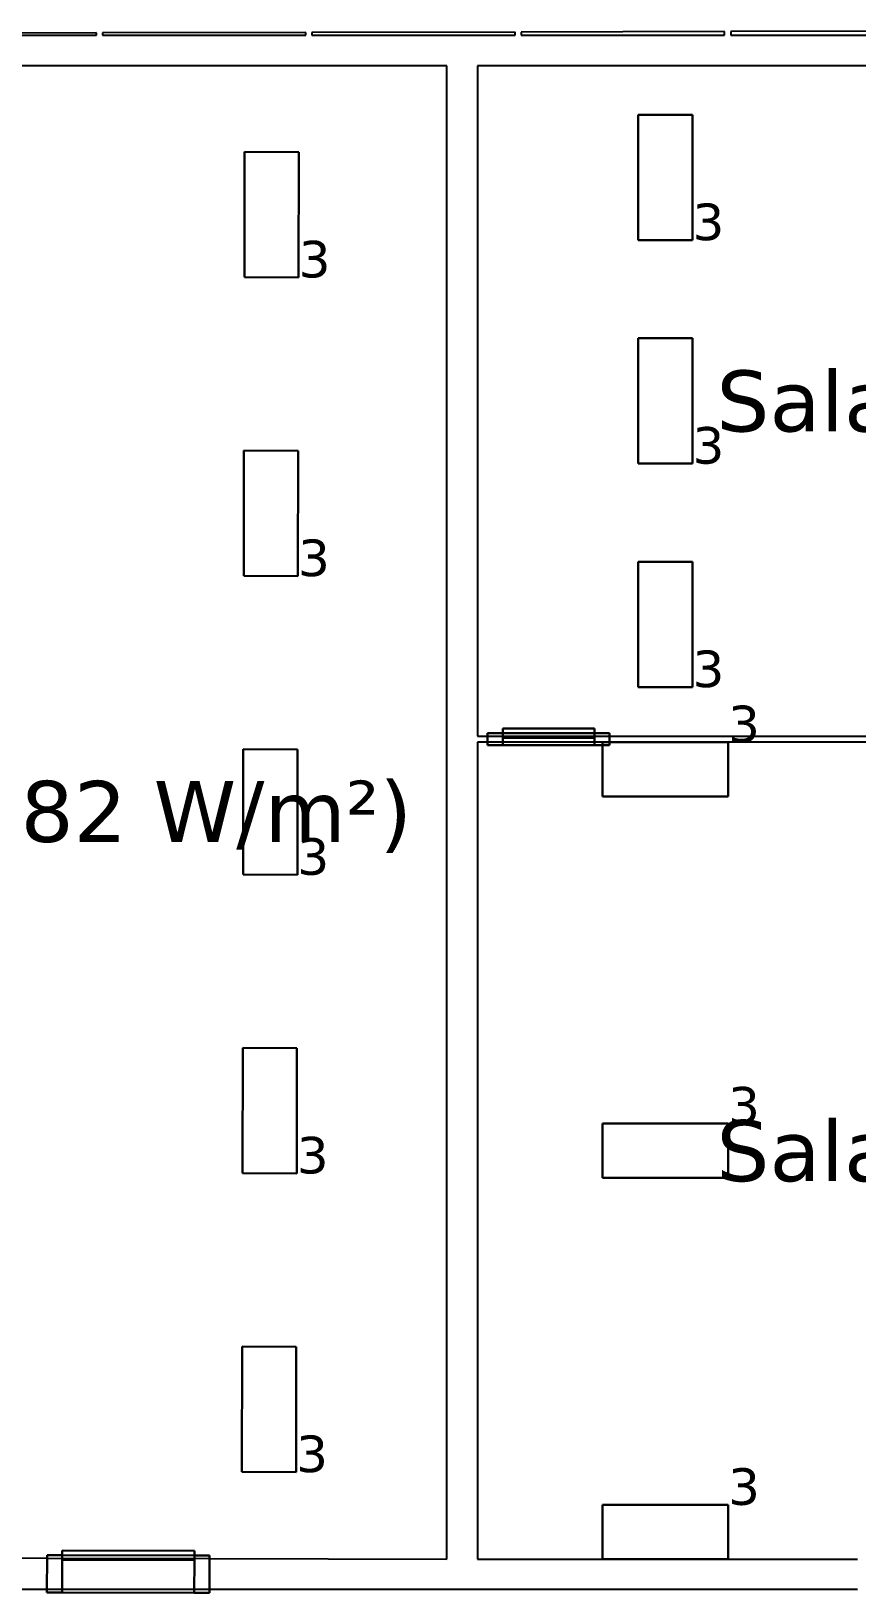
# Model space of a CAD drawing. Header units: inches. Extents: x 28 to 141, y 59 to 110.
# Drawn here: x 95.77 to 99.83, y 77.08 to 84.77 of the extents above; entities that cross this region are included whole.
import ezdxf

# ---------------------------------------------------------------- set-up
doc = ezdxf.new("R2010")
doc.units = ezdxf.units.IN
doc.header["$MEASUREMENT"] = 0
for name, color, linetype, true_color in [('DLX_BLD1_APERT', 7, 'Continuous', 0x969696), ('DLX_BLD1_CALC', 3, 'Continuous', 0x00ff00), ('DLX_BLD1_DESC', 7, 'Continuous', 0x969696), ('DLX_BLD1_LUM', 7, 'Continuous', 0xffd400), ('DLX_BLD1_LUMKEY_IDX', 7, 'Continuous', 0x969696)]:
    doc.layers.add(name, color=color, linetype=linetype, true_color=true_color)
doc.styles.add('TableTextStyle', font='')
doc.styles.get('TableTextStyle').set_extended_font_data('VERDANA.TTF')

msp = doc.modelspace()

# ---------------------------------------------------------------- linework, layer by layer
at = {"layer": 'DLX_BLD1_APERT'}
for points in [[(98.0866, 81.3364, 0), (98.5366, 81.3364, 0)], [(98.0866, 81.3139, 0), (98.0866, 81.3364, 0)], [(98.5366, 81.3364, 0), (98.0866, 81.3364, 0)], [(98.0866, 81.3364, 0), (98.0866, 81.3364, 0)], [(98.0866, 81.3364, 0), (98.5366, 81.3364, 0)], [(98.0866, 81.3139, 0), (98.0866, 81.3364, 0)], [(98.0866, 81.3364, 0), (98.0866, 81.3364, 0)], [(98.0866, 81.3364, 0), (98.0866, 81.3139, 0)], [(98.5366, 81.3364, 0), (98.0866, 81.3364, 0)], [(98.0866, 81.3364, 0), (98.0866, 81.3139, 0)], [(98.5366, 81.3364, 0), (98.5366, 81.3139, 0)], [(98.5366, 81.3364, 0), (98.5366, 81.3364, 0)], [(98.5366, 81.3139, 0), (98.5366, 81.3364, 0)], [(98.5366, 81.3364, 0), (98.5366, 81.3364, 0)], [(98.5366, 81.3364, 0), (98.5366, 81.3139, 0)], [(98.5366, 81.3139, 0), (98.5366, 81.3364, 0)], [(98.6116, 81.3139, 0), (98.0116, 81.3139, 0)], [(98.0116, 81.3139, 0), (98.0116, 81.2539, 0)], [(98.0116, 81.3139, 0), (98.0116, 81.3139, 0)], [(98.0116, 81.3139, 0), (98.0116, 81.2539, 0)], [(98.0116, 81.2539, 0), (98.0116, 81.3139, 0)], [(98.0116, 81.2539, 0), (98.0116, 81.3139, 0)], [(98.0116, 81.3139, 0), (98.0866, 81.3139, 0)], [(98.0866, 81.3139, 0), (98.0116, 81.3139, 0)], [(98.0116, 81.3139, 0), (98.0116, 81.3139, 0)], [(98.0116, 81.3139, 0), (98.6116, 81.3139, 0)], [(98.0116, 81.2539, 0), (98.6116, 81.2539, 0)], [(98.0116, 81.2539, 0), (98.0116, 81.2539, 0)], [(98.0866, 81.2539, 0), (98.0116, 81.2539, 0)], [(98.6116, 81.2539, 0), (98.0116, 81.2539, 0)], [(98.0116, 81.2539, 0), (98.0116, 81.2539, 0)], [(98.0116, 81.2539, 0), (98.0866, 81.2539, 0)], [(98.0866, 81.3139, 0), (98.0866, 81.2914, 0)], [(98.5366, 81.3139, 0), (98.0866, 81.3139, 0)], [(98.0866, 81.3139, 0), (98.0866, 81.3139, 0)], [(98.0866, 81.2914, 0), (98.0866, 81.3139, 0)], [(98.0866, 81.3139, 0), (98.5366, 81.3139, 0)], [(98.0866, 81.2914, 0), (98.0866, 81.3139, 0)], [(98.0866, 81.3139, 0), (98.0866, 81.3139, 0)], [(98.0866, 81.3139, 0), (98.0866, 81.2914, 0)], [(98.0866, 81.2914, 0), (98.0866, 81.3139, 0)], [(98.0866, 81.3139, 0), (98.0866, 81.3139, 0)], [(98.0866, 81.3139, 0), (98.5366, 81.3139, 0)], [(98.5366, 81.3139, 0), (98.0866, 81.3139, 0)], [(98.0866, 81.3139, 0), (98.0866, 81.2914, 0)], [(98.0866, 81.3139, 0), (98.0866, 81.3139, 0)], [(98.0866, 81.3139, 0), (98.0866, 81.2914, 0)], [(98.0866, 81.2914, 0), (98.0866, 81.3139, 0)], [(98.0866, 81.2914, 0), (98.0866, 81.2539, 0)], [(98.0866, 81.2914, 0), (98.5366, 81.2914, 0)], [(98.0866, 81.2539, 0), (98.0866, 81.2914, 0)], [(98.0866, 81.2914, 0), (98.0866, 81.2914, 0)], [(98.0866, 81.2914, 0), (98.0866, 81.2539, 0)], [(98.0866, 81.2539, 0), (98.0866, 81.2914, 0)], [(98.5366, 81.2914, 0), (98.0866, 81.2914, 0)], [(98.0866, 81.2914, 0), (98.0866, 81.2914, 0)], [(98.5366, 81.2914, 0), (98.0866, 81.2914, 0)], [(98.0866, 81.2914, 0), (98.0866, 81.2914, 0)], [(98.0866, 81.2914, 0), (98.5366, 81.2914, 0)], [(98.5366, 81.2914, 0), (98.0866, 81.2914, 0)], [(98.0866, 81.2914, 0), (98.5366, 81.2914, 0)], [(98.0866, 81.2914, 0), (98.0866, 81.2914, 0)], [(98.0866, 81.2539, 0), (98.0866, 81.2539, 0)], [(98.0866, 81.2539, 0), (98.5366, 81.2539, 0)], [(98.5366, 81.2539, 0), (98.0866, 81.2539, 0)], [(98.0866, 81.2539, 0), (98.0866, 81.2539, 0)], [(98.5366, 81.2914, 0), (98.5366, 81.3139, 0)], [(98.5366, 81.3139, 0), (98.6116, 81.3139, 0)], [(98.5366, 81.3139, 0), (98.5366, 81.3139, 0)], [(98.6116, 81.3139, 0), (98.5366, 81.3139, 0)], [(98.5366, 81.3139, 0), (98.5366, 81.2914, 0)], [(98.5366, 81.2914, 0), (98.5366, 81.3139, 0)], [(98.5366, 81.3139, 0), (98.5366, 81.3139, 0)], [(98.5366, 81.3139, 0), (98.5366, 81.2914, 0)], [(98.5366, 81.3139, 0), (98.5366, 81.2914, 0)], [(98.5366, 81.3139, 0), (98.5366, 81.3139, 0)], [(98.5366, 81.3139, 0), (98.5366, 81.3139, 0)], [(98.5366, 81.3139, 0), (98.5366, 81.2914, 0)], [(98.5366, 81.2914, 0), (98.5366, 81.3139, 0)], [(98.5366, 81.2914, 0), (98.5366, 81.3139, 0)], [(98.5366, 81.2539, 0), (98.5366, 81.2914, 0)], [(98.5366, 81.2914, 0), (98.5366, 81.2539, 0)], [(98.5366, 81.2914, 0), (98.5366, 81.2914, 0)], [(98.5366, 81.2914, 0), (98.5366, 81.2539, 0)], [(98.5366, 81.2539, 0), (98.5366, 81.2914, 0)], [(98.5366, 81.2914, 0), (98.5366, 81.2914, 0)], [(98.5366, 81.2914, 0), (98.5366, 81.2914, 0)], [(98.5366, 81.2914, 0), (98.5366, 81.2914, 0)], [(98.6116, 81.2539, 0), (98.5366, 81.2539, 0)], [(98.5366, 81.2539, 0), (98.5366, 81.2539, 0)], [(98.5366, 81.2539, 0), (98.6116, 81.2539, 0)], [(98.5366, 81.2539, 0), (98.5366, 81.2539, 0)], [(98.6116, 81.2539, 0), (98.6116, 81.3139, 0)], [(98.6116, 81.3139, 0), (98.6116, 81.3139, 0)], [(98.6116, 81.3139, 0), (98.6116, 81.2539, 0)], [(98.6116, 81.2539, 0), (98.6116, 81.3139, 0)], [(98.6116, 81.3139, 0), (98.6116, 81.2539, 0)], [(98.6116, 81.3139, 0), (98.6116, 81.3139, 0)], [(98.6116, 81.2539, 0), (98.6116, 81.2539, 0)], [(98.6116, 81.2539, 0), (98.6116, 81.2539, 0)], [(95.8441, 77.2675, 0), (95.8437, 77.0841, 0)], [(95.8441, 77.2675, 0), (95.8437, 77.0841, 0)], [(95.8437, 77.0841, 0), (95.8441, 77.2675, 0)], [(95.8437, 77.0841, 0), (95.8441, 77.2675, 0)], [(96.644, 77.2658, 0), (95.8441, 77.2675, 0)], [(95.8441, 77.2675, 0), (95.8441, 77.2675, 0)], [(95.8441, 77.2675, 0), (95.9191, 77.2673, 0)], [(95.9191, 77.2673, 0), (95.8441, 77.2675, 0)], [(95.8441, 77.2675, 0), (95.8441, 77.2675, 0)], [(95.8441, 77.2675, 0), (96.644, 77.2658, 0)], [(95.9191, 77.2673, 0), (95.919, 77.2448, 0)], [(95.919, 77.2448, 0), (95.9191, 77.2673, 0)], [(95.919, 77.2448, 0), (95.9191, 77.2673, 0)], [(95.9191, 77.2673, 0), (95.919, 77.2448, 0)], [(95.919, 77.2448, 0), (95.9191, 77.2673, 0)], [(95.9191, 77.2673, 0), (95.919, 77.2448, 0)], [(95.9191, 77.2673, 0), (95.919, 77.2448, 0)], [(95.919, 77.2448, 0), (95.9191, 77.2673, 0)], [(95.9191, 77.2898, 0), (96.5691, 77.2884, 0)], [(95.9191, 77.2673, 0), (95.9191, 77.2898, 0)], [(96.5691, 77.2884, 0), (95.9191, 77.2898, 0)], [(95.9191, 77.2898, 0), (95.9191, 77.2898, 0)], [(95.9191, 77.2898, 0), (96.5691, 77.2884, 0)], [(95.9191, 77.2673, 0), (95.9191, 77.2898, 0)], [(95.9191, 77.2898, 0), (95.9191, 77.2898, 0)], [(95.9191, 77.2898, 0), (95.9191, 77.2673, 0)], [(96.5691, 77.2884, 0), (95.9191, 77.2898, 0)], [(95.9191, 77.2898, 0), (95.9191, 77.2673, 0)], [(96.569, 77.2659, 0), (95.9191, 77.2673, 0)], [(95.9191, 77.2673, 0), (95.9191, 77.2673, 0)], [(95.9191, 77.2673, 0), (96.569, 77.2659, 0)], [(95.9191, 77.2673, 0), (95.9191, 77.2673, 0)], [(95.9191, 77.2673, 0), (95.9191, 77.2673, 0)], [(95.9191, 77.2673, 0), (96.569, 77.2659, 0)], [(96.569, 77.2659, 0), (95.9191, 77.2673, 0)], [(95.9191, 77.2673, 0), (95.9191, 77.2673, 0)], [(96.5691, 77.2884, 0), (96.569, 77.2659, 0)], [(96.569, 77.2659, 0), (96.5691, 77.2884, 0)], [(96.5691, 77.2884, 0), (96.569, 77.2659, 0)], [(96.569, 77.2659, 0), (96.5691, 77.2884, 0)], [(96.569, 77.2434, 0), (96.569, 77.2659, 0)], [(96.569, 77.2659, 0), (96.644, 77.2658, 0)], [(96.569, 77.2659, 0), (96.569, 77.2659, 0)], [(96.644, 77.2658, 0), (96.569, 77.2659, 0)], [(96.569, 77.2659, 0), (96.569, 77.2434, 0)], [(96.569, 77.2434, 0), (96.569, 77.2659, 0)], [(96.569, 77.2659, 0), (96.569, 77.2659, 0)], [(96.569, 77.2659, 0), (96.569, 77.2434, 0)], [(96.569, 77.2659, 0), (96.569, 77.2434, 0)], [(96.569, 77.2659, 0), (96.569, 77.2659, 0)], [(96.569, 77.2659, 0), (96.569, 77.2659, 0)], [(96.569, 77.2659, 0), (96.569, 77.2434, 0)], [(96.569, 77.2434, 0), (96.569, 77.2659, 0)], [(96.569, 77.2434, 0), (96.569, 77.2659, 0)], [(96.5691, 77.2884, 0), (96.5691, 77.2884, 0)], [(96.5691, 77.2884, 0), (96.5691, 77.2884, 0)], [(96.6436, 77.0824, 0), (96.644, 77.2658, 0)], [(96.644, 77.2658, 0), (96.6436, 77.0824, 0)], [(96.6436, 77.0824, 0), (96.644, 77.2658, 0)], [(96.644, 77.2658, 0), (96.6436, 77.0824, 0)], [(96.644, 77.2658, 0), (96.644, 77.2658, 0)], [(96.644, 77.2658, 0), (96.644, 77.2658, 0)], [(95.919, 77.2448, 0), (95.9187, 77.084, 0)], [(95.9187, 77.084, 0), (95.919, 77.2448, 0)], [(95.919, 77.2448, 0), (95.9187, 77.084, 0)], [(95.9187, 77.084, 0), (95.919, 77.2448, 0)], [(95.919, 77.2448, 0), (96.569, 77.2434, 0)], [(95.919, 77.2448, 0), (95.919, 77.2448, 0)], [(96.569, 77.2434, 0), (95.919, 77.2448, 0)], [(95.919, 77.2448, 0), (95.919, 77.2448, 0)], [(96.569, 77.2434, 0), (95.919, 77.2448, 0)], [(95.919, 77.2448, 0), (95.919, 77.2448, 0)], [(95.919, 77.2448, 0), (96.569, 77.2434, 0)], [(96.569, 77.2434, 0), (95.919, 77.2448, 0)], [(95.919, 77.2448, 0), (96.569, 77.2434, 0)], [(95.919, 77.2448, 0), (95.919, 77.2448, 0)], [(96.5686, 77.0826, 0), (96.569, 77.2434, 0)], [(96.569, 77.2434, 0), (96.5686, 77.0826, 0)], [(96.569, 77.2434, 0), (96.5686, 77.0826, 0)], [(96.5686, 77.0826, 0), (96.569, 77.2434, 0)], [(96.569, 77.2434, 0), (96.569, 77.2434, 0)], [(96.569, 77.2434, 0), (96.569, 77.2434, 0)], [(96.569, 77.2434, 0), (96.569, 77.2434, 0)], [(96.569, 77.2434, 0), (96.569, 77.2434, 0)], [(95.8437, 77.0841, 0), (96.6436, 77.0824, 0)], [(95.8437, 77.0841, 0), (95.8437, 77.0841, 0)], [(95.9187, 77.084, 0), (95.8437, 77.0841, 0)], [(96.6436, 77.0824, 0), (95.8437, 77.0841, 0)], [(95.8437, 77.0841, 0), (95.8437, 77.0841, 0)], [(95.8437, 77.0841, 0), (95.9187, 77.084, 0)], [(95.9187, 77.084, 0), (95.9187, 77.084, 0)], [(95.9187, 77.084, 0), (96.5686, 77.0826, 0)], [(96.5686, 77.0826, 0), (95.9187, 77.084, 0)], [(95.9187, 77.084, 0), (95.9187, 77.084, 0)], [(96.6436, 77.0824, 0), (96.5686, 77.0826, 0)], [(96.5686, 77.0826, 0), (96.5686, 77.0826, 0)], [(96.5686, 77.0826, 0), (96.6436, 77.0824, 0)], [(96.5686, 77.0826, 0), (96.5686, 77.0826, 0)], [(96.6436, 77.0824, 0), (96.6436, 77.0824, 0)], [(96.6436, 77.0824, 0), (96.6436, 77.0824, 0)]]:
    msp.add_polyline3d(points, dxfattribs=at)
at = {"layer": 'DLX_BLD1_CALC'}
for points in [[(96.0868, 84.7608, 0), (95.0867, 84.7589, 0)], [(95.0867, 84.7489, 0), (96.0868, 84.7489, 0)], [(96.0868, 84.7489, 0), (96.0868, 84.7608, 0)], [(97.117, 84.7628, 0), (96.1168, 84.7608, 0)], [(96.1168, 84.7608, 0), (96.1168, 84.7489, 0)], [(96.1168, 84.7489, 0), (97.117, 84.7489, 0)], [(97.117, 84.7489, 0), (97.117, 84.7628, 0)], [(98.1471, 84.7647, 0), (97.147, 84.7628, 0)], [(97.147, 84.7628, 0), (97.147, 84.7489, 0)], [(97.147, 84.7489, 0), (98.1471, 84.7489, 0)], [(98.1471, 84.7489, 0), (98.1471, 84.7647, 0)], [(99.1773, 84.7667, 0), (98.1771, 84.7648, 0)], [(98.1771, 84.7648, 0), (98.1771, 84.7489, 0)], [(98.1771, 84.7489, 0), (99.1773, 84.7489, 0)], [(99.1773, 84.7489, 0), (99.1773, 84.7667, 0)], [(100.1848, 84.7687, 0), (99.2073, 84.7668, 0)], [(99.2073, 84.7668, 0), (99.2073, 84.7489, 0)], [(99.2073, 84.7489, 0), (100.1848, 84.7489, 0)], [(97.8116, 84.5989, 0), (95.477, 84.5989, 0)], [(97.8116, 77.2483, 0), (97.8116, 84.5989, 0)], [(101.6576, 84.5989, 0), (97.9616, 84.5989, 0)], [(97.9616, 84.5989, 0), (97.9616, 81.2989, 0)], [(98.0866, 81.3364, 0), (98.0866, 81.3139, 0)], [(98.5366, 81.3364, 0), (98.0866, 81.3364, 0)], [(98.0866, 81.3139, 0), (98.0866, 81.3364, 0)], [(98.0866, 81.3364, 0), (98.5366, 81.3364, 0)], [(98.5366, 81.3139, 0), (98.5366, 81.3364, 0)], [(98.5366, 81.3364, 0), (98.5366, 81.3139, 0)], [(97.9616, 81.2989, 0), (98.0116, 81.2989, 0)], [(98.0116, 81.2689, 0), (97.9616, 81.2689, 0)], [(97.9616, 81.2689, 0), (97.9616, 77.2483, 0)], [(98.0866, 81.3139, 0), (98.0116, 81.3139, 0)], [(98.0116, 81.3139, 0), (98.0116, 81.2989, 0)], [(98.0116, 81.2989, 0), (98.0116, 81.3139, 0)], [(98.0116, 81.3139, 0), (98.0866, 81.3139, 0)], [(98.0116, 81.2989, 0), (98.6116, 81.2989, 0)], [(98.0866, 81.2689, 0), (98.0116, 81.2689, 0)], [(98.0116, 81.2689, 0), (98.0116, 81.2539, 0)], [(98.0116, 81.2539, 0), (98.0116, 81.2689, 0)], [(98.0116, 81.2539, 0), (98.0866, 81.2539, 0)], [(98.0866, 81.2539, 0), (98.0116, 81.2539, 0)], [(98.0866, 81.2539, 0), (98.0866, 81.2689, 0)], [(98.5366, 81.2689, 0), (98.0866, 81.2689, 0)], [(98.0866, 81.2689, 0), (98.0866, 81.2539, 0)], [(98.6116, 81.3139, 0), (98.5366, 81.3139, 0)], [(98.5366, 81.3139, 0), (98.6116, 81.3139, 0)], [(98.5366, 81.2689, 0), (98.5366, 81.2539, 0)], [(98.6116, 81.2689, 0), (98.5366, 81.2689, 0)], [(98.5366, 81.2539, 0), (98.5366, 81.2689, 0)], [(98.5366, 81.2539, 0), (98.6116, 81.2539, 0)], [(98.6116, 81.2539, 0), (98.5366, 81.2539, 0)], [(98.6116, 81.2989, 0), (98.6116, 81.3139, 0)], [(98.6116, 81.3139, 0), (98.6116, 81.2989, 0)], [(98.6116, 81.2989, 0), (101.6576, 81.2989, 0)], [(98.6116, 81.2539, 0), (98.6116, 81.2689, 0)], [(101.6576, 81.2689, 0), (98.6116, 81.2689, 0)], [(98.6116, 81.2689, 0), (98.6116, 81.2539, 0)], [(90.8266, 77.2633, 0), (95.844, 77.2525, 0)], [(95.8441, 77.2675, 0), (95.844, 77.2525, 0)], [(95.844, 77.2525, 0), (95.8441, 77.2675, 0)], [(95.844, 77.2525, 0), (96.644, 77.2508, 0)], [(95.9191, 77.2673, 0), (95.8441, 77.2675, 0)], [(95.8441, 77.2675, 0), (95.9191, 77.2673, 0)], [(95.9191, 77.2898, 0), (95.9191, 77.2673, 0)], [(96.5691, 77.2884, 0), (95.9191, 77.2898, 0)], [(95.9191, 77.2673, 0), (95.9191, 77.2898, 0)], [(95.9191, 77.2898, 0), (96.5691, 77.2884, 0)], [(96.569, 77.2659, 0), (96.5691, 77.2884, 0)], [(96.5691, 77.2884, 0), (96.569, 77.2659, 0)], [(96.644, 77.2658, 0), (96.569, 77.2659, 0)], [(96.569, 77.2659, 0), (96.644, 77.2658, 0)], [(96.644, 77.2508, 0), (96.644, 77.2658, 0)], [(96.644, 77.2658, 0), (96.644, 77.2508, 0)], [(96.644, 77.2508, 0), (97.8116, 77.2483, 0)], [(97.9616, 77.2483, 0), (99.8304, 77.2483, 0)], [(95.8437, 77.0983, 0), (89.6344, 77.0983, 0)], [(95.9187, 77.0983, 0), (95.8437, 77.0983, 0)], [(95.8437, 77.0983, 0), (95.8437, 77.0841, 0)], [(95.8437, 77.0841, 0), (95.8437, 77.0983, 0)], [(95.9187, 77.084, 0), (95.9187, 77.0983, 0)], [(96.5686, 77.0983, 0), (95.9187, 77.0983, 0)], [(95.9187, 77.0983, 0), (95.9187, 77.084, 0)], [(96.5686, 77.0983, 0), (96.5686, 77.0826, 0)], [(96.6437, 77.0983, 0), (96.5686, 77.0983, 0)], [(96.5686, 77.0826, 0), (96.5686, 77.0983, 0)], [(96.6436, 77.0824, 0), (96.6437, 77.0983, 0)], [(96.6437, 77.0983, 0), (96.6436, 77.0824, 0)], [(99.8304, 77.0983, 0), (96.6437, 77.0983, 0)], [(95.8437, 77.0841, 0), (95.9187, 77.084, 0)], [(95.9187, 77.084, 0), (95.8437, 77.0841, 0)], [(96.5686, 77.0826, 0), (96.6436, 77.0824, 0)], [(96.6436, 77.0824, 0), (96.5686, 77.0826, 0)]]:
    msp.add_polyline3d(points, dxfattribs=at)
at = {"layer": 'DLX_BLD1_LUM'}
for points in [[(98.7521, 84.3574, 0), (99.0191, 84.3574, 0)], [(99.0191, 84.3574, 0), (98.7521, 84.3574, 0)], [(98.7521, 84.3574, 0), (98.7521, 84.3574, 0)], [(98.7521, 83.7404, 0), (98.7521, 84.3574, 0)], [(98.7521, 84.3574, 0), (98.7521, 84.3574, 0)], [(98.7521, 84.3574, 0), (98.7521, 83.7404, 0)], [(99.0191, 84.3574, 0), (98.7521, 84.3574, 0)], [(98.7521, 84.3574, 0), (98.7521, 83.7404, 0)], [(98.7521, 84.3574, 0), (99.0191, 84.3574, 0)], [(98.7521, 83.7404, 0), (98.7521, 84.3574, 0)], [(99.0191, 84.3574, 0), (99.0191, 84.3574, 0)], [(99.0191, 84.3574, 0), (99.0191, 83.7404, 0)], [(99.0191, 83.7404, 0), (99.0191, 84.3574, 0)], [(99.0191, 84.3574, 0), (99.0191, 84.3574, 0)], [(99.0191, 83.7404, 0), (99.0191, 84.3574, 0)], [(99.0191, 84.3574, 0), (99.0191, 83.7404, 0)], [(96.8147, 83.5574, 0), (96.816, 84.1744, 0)], [(96.816, 84.1744, 0), (96.8147, 83.5574, 0)], [(96.816, 84.1744, 0), (96.8147, 83.5574, 0)], [(96.8147, 83.5574, 0), (96.816, 84.1744, 0)], [(96.816, 84.1744, 0), (97.083, 84.1739, 0)], [(97.083, 84.1739, 0), (96.816, 84.1744, 0)], [(96.816, 84.1744, 0), (96.816, 84.1744, 0)], [(96.816, 84.1744, 0), (96.816, 84.1744, 0)], [(97.083, 84.1739, 0), (96.816, 84.1744, 0)], [(96.816, 84.1744, 0), (97.083, 84.1739, 0)], [(97.083, 84.1739, 0), (97.0817, 83.5569, 0)], [(97.0817, 83.5569, 0), (97.083, 84.1739, 0)], [(97.0817, 83.5569, 0), (97.083, 84.1739, 0)], [(97.083, 84.1739, 0), (97.0817, 83.5569, 0)], [(97.083, 84.1739, 0), (97.083, 84.1739, 0)], [(97.083, 84.1739, 0), (97.083, 84.1739, 0)], [(99.0191, 83.7404, 0), (98.7521, 83.7404, 0)], [(98.7521, 83.7404, 0), (98.7521, 83.7404, 0)], [(98.7521, 83.7404, 0), (99.0191, 83.7404, 0)], [(98.7521, 83.7404, 0), (98.7521, 83.7404, 0)], [(98.7521, 83.7404, 0), (99.0191, 83.7404, 0)], [(99.0191, 83.7404, 0), (98.7521, 83.7404, 0)], [(99.0191, 83.7404, 0), (99.0191, 83.7404, 0)], [(99.0191, 83.7404, 0), (99.0191, 83.7404, 0)], [(97.0817, 83.5569, 0), (96.8147, 83.5574, 0)], [(96.8147, 83.5574, 0), (96.8147, 83.5574, 0)], [(96.8147, 83.5574, 0), (97.0817, 83.5569, 0)], [(96.8147, 83.5574, 0), (96.8147, 83.5574, 0)], [(96.8147, 83.5574, 0), (97.0817, 83.5569, 0)], [(97.0817, 83.5569, 0), (96.8147, 83.5574, 0)], [(97.0817, 83.5569, 0), (97.0817, 83.5569, 0)], [(97.0817, 83.5569, 0), (97.0817, 83.5569, 0)], [(98.7521, 83.2574, 0), (99.0191, 83.2574, 0)], [(99.0191, 83.2574, 0), (98.7521, 83.2574, 0)], [(98.7521, 83.2574, 0), (98.7521, 83.2574, 0)], [(98.7521, 82.6404, 0), (98.7521, 83.2574, 0)], [(98.7521, 83.2574, 0), (98.7521, 83.2574, 0)], [(98.7521, 83.2574, 0), (98.7521, 82.6404, 0)], [(99.0191, 83.2574, 0), (98.7521, 83.2574, 0)], [(98.7521, 83.2574, 0), (98.7521, 82.6404, 0)], [(98.7521, 83.2574, 0), (99.0191, 83.2574, 0)], [(98.7521, 82.6404, 0), (98.7521, 83.2574, 0)], [(99.0191, 83.2574, 0), (99.0191, 83.2574, 0)], [(99.0191, 83.2574, 0), (99.0191, 82.6404, 0)], [(99.0191, 82.6404, 0), (99.0191, 83.2574, 0)], [(99.0191, 83.2574, 0), (99.0191, 83.2574, 0)], [(99.0191, 82.6404, 0), (99.0191, 83.2574, 0)], [(99.0191, 83.2574, 0), (99.0191, 82.6404, 0)], [(96.8115, 82.0873, 0), (96.8129, 82.7043, 0)], [(96.8129, 82.7043, 0), (96.8115, 82.0873, 0)], [(96.8129, 82.7043, 0), (96.8115, 82.0873, 0)], [(96.8115, 82.0873, 0), (96.8129, 82.7043, 0)], [(96.8129, 82.7043, 0), (97.0799, 82.7038, 0)], [(97.0799, 82.7038, 0), (96.8129, 82.7043, 0)], [(96.8129, 82.7043, 0), (96.8129, 82.7043, 0)], [(96.8129, 82.7043, 0), (96.8129, 82.7043, 0)], [(97.0799, 82.7038, 0), (96.8129, 82.7043, 0)], [(96.8129, 82.7043, 0), (97.0799, 82.7038, 0)], [(97.0799, 82.7038, 0), (97.0785, 82.0868, 0)], [(97.0785, 82.0868, 0), (97.0799, 82.7038, 0)], [(97.0785, 82.0868, 0), (97.0799, 82.7038, 0)], [(97.0799, 82.7038, 0), (97.0785, 82.0868, 0)], [(97.0799, 82.7038, 0), (97.0799, 82.7038, 0)], [(97.0799, 82.7038, 0), (97.0799, 82.7038, 0)], [(99.0191, 82.6404, 0), (98.7521, 82.6404, 0)], [(98.7521, 82.6404, 0), (98.7521, 82.6404, 0)], [(98.7521, 82.6404, 0), (99.0191, 82.6404, 0)], [(98.7521, 82.6404, 0), (98.7521, 82.6404, 0)], [(98.7521, 82.6404, 0), (99.0191, 82.6404, 0)], [(99.0191, 82.6404, 0), (98.7521, 82.6404, 0)], [(99.0191, 82.6404, 0), (99.0191, 82.6404, 0)], [(99.0191, 82.6404, 0), (99.0191, 82.6404, 0)], [(98.7521, 82.1574, 0), (99.0191, 82.1574, 0)], [(99.0191, 82.1574, 0), (98.7521, 82.1574, 0)], [(98.7521, 82.1574, 0), (98.7521, 82.1574, 0)], [(98.7521, 81.5404, 0), (98.7521, 82.1574, 0)], [(98.7521, 82.1574, 0), (98.7521, 82.1574, 0)], [(98.7521, 82.1574, 0), (98.7521, 81.5404, 0)], [(99.0191, 82.1574, 0), (98.7521, 82.1574, 0)], [(98.7521, 82.1574, 0), (98.7521, 81.5404, 0)], [(98.7521, 82.1574, 0), (99.0191, 82.1574, 0)], [(98.7521, 81.5404, 0), (98.7521, 82.1574, 0)], [(99.0191, 82.1574, 0), (99.0191, 82.1574, 0)], [(99.0191, 82.1574, 0), (99.0191, 81.5404, 0)], [(99.0191, 81.5404, 0), (99.0191, 82.1574, 0)], [(99.0191, 82.1574, 0), (99.0191, 82.1574, 0)], [(99.0191, 81.5404, 0), (99.0191, 82.1574, 0)], [(99.0191, 82.1574, 0), (99.0191, 81.5404, 0)], [(97.0785, 82.0868, 0), (96.8115, 82.0873, 0)], [(96.8115, 82.0873, 0), (96.8115, 82.0873, 0)], [(96.8115, 82.0873, 0), (97.0785, 82.0868, 0)], [(96.8115, 82.0873, 0), (96.8115, 82.0873, 0)], [(96.8115, 82.0873, 0), (97.0785, 82.0868, 0)], [(97.0785, 82.0868, 0), (96.8115, 82.0873, 0)], [(97.0785, 82.0868, 0), (97.0785, 82.0868, 0)], [(97.0785, 82.0868, 0), (97.0785, 82.0868, 0)], [(99.0191, 81.5404, 0), (98.7521, 81.5404, 0)], [(98.7521, 81.5404, 0), (98.7521, 81.5404, 0)], [(98.7521, 81.5404, 0), (99.0191, 81.5404, 0)], [(98.7521, 81.5404, 0), (98.7521, 81.5404, 0)], [(98.7521, 81.5404, 0), (99.0191, 81.5404, 0)], [(99.0191, 81.5404, 0), (98.7521, 81.5404, 0)], [(99.0191, 81.5404, 0), (99.0191, 81.5404, 0)], [(99.0191, 81.5404, 0), (99.0191, 81.5404, 0)], [(98.5771, 81.0019, 0), (98.5771, 81.2689, 0)], [(98.5771, 81.2689, 0), (98.5771, 81.2689, 0)], [(98.5771, 81.2689, 0), (98.5771, 81.0019, 0)], [(98.5771, 81.2689, 0), (99.1941, 81.2689, 0)], [(99.1941, 81.2689, 0), (98.5771, 81.2689, 0)], [(98.5771, 81.2689, 0), (98.5771, 81.2689, 0)], [(98.5771, 81.2689, 0), (98.5771, 81.0019, 0)], [(99.1941, 81.2689, 0), (98.5771, 81.2689, 0)], [(98.5771, 81.0019, 0), (98.5771, 81.2689, 0)], [(98.5771, 81.2689, 0), (99.1941, 81.2689, 0)], [(99.1941, 81.2689, 0), (99.1941, 81.0019, 0)], [(99.1941, 81.0019, 0), (99.1941, 81.2689, 0)], [(99.1941, 81.2689, 0), (99.1941, 81.2689, 0)], [(99.1941, 81.2689, 0), (99.1941, 81.2689, 0)], [(99.1941, 81.0019, 0), (99.1941, 81.2689, 0)], [(99.1941, 81.2689, 0), (99.1941, 81.0019, 0)], [(96.8084, 80.6172, 0), (96.8097, 81.2342, 0)], [(96.8097, 81.2342, 0), (96.8084, 80.6172, 0)], [(96.8097, 81.2342, 0), (96.8084, 80.6172, 0)], [(96.8084, 80.6172, 0), (96.8097, 81.2342, 0)], [(96.8097, 81.2342, 0), (97.0767, 81.2336, 0)], [(97.0767, 81.2336, 0), (96.8097, 81.2342, 0)], [(96.8097, 81.2342, 0), (96.8097, 81.2342, 0)], [(96.8097, 81.2342, 0), (96.8097, 81.2342, 0)], [(97.0767, 81.2336, 0), (96.8097, 81.2342, 0)], [(96.8097, 81.2342, 0), (97.0767, 81.2336, 0)], [(97.0767, 81.2336, 0), (97.0754, 80.6166, 0)], [(97.0754, 80.6166, 0), (97.0767, 81.2336, 0)], [(97.0754, 80.6166, 0), (97.0767, 81.2336, 0)], [(97.0767, 81.2336, 0), (97.0754, 80.6166, 0)], [(97.0767, 81.2336, 0), (97.0767, 81.2336, 0)], [(97.0767, 81.2336, 0), (97.0767, 81.2336, 0)], [(99.1941, 81.0019, 0), (98.5771, 81.0019, 0)], [(98.5771, 81.0019, 0), (98.5771, 81.0019, 0)], [(98.5771, 81.0019, 0), (99.1941, 81.0019, 0)], [(98.5771, 81.0019, 0), (98.5771, 81.0019, 0)], [(98.5771, 81.0019, 0), (99.1941, 81.0019, 0)], [(99.1941, 81.0019, 0), (98.5771, 81.0019, 0)], [(99.1941, 81.0019, 0), (99.1941, 81.0019, 0)], [(99.1941, 81.0019, 0), (99.1941, 81.0019, 0)], [(97.0754, 80.6166, 0), (96.8084, 80.6172, 0)], [(96.8084, 80.6172, 0), (96.8084, 80.6172, 0)], [(96.8084, 80.6172, 0), (97.0754, 80.6166, 0)], [(96.8084, 80.6172, 0), (96.8084, 80.6172, 0)], [(96.8084, 80.6172, 0), (97.0754, 80.6166, 0)], [(97.0754, 80.6166, 0), (96.8084, 80.6172, 0)], [(97.0754, 80.6166, 0), (97.0754, 80.6166, 0)], [(97.0754, 80.6166, 0), (97.0754, 80.6166, 0)], [(96.8052, 79.1471, 0), (96.8065, 79.7641, 0)], [(96.8065, 79.7641, 0), (96.8052, 79.1471, 0)], [(96.8065, 79.7641, 0), (96.8052, 79.1471, 0)], [(96.8052, 79.1471, 0), (96.8065, 79.7641, 0)], [(96.8065, 79.7641, 0), (97.0735, 79.7635, 0)], [(97.0735, 79.7635, 0), (96.8065, 79.7641, 0)], [(96.8065, 79.7641, 0), (96.8065, 79.7641, 0)], [(96.8065, 79.7641, 0), (96.8065, 79.7641, 0)], [(97.0735, 79.7635, 0), (96.8065, 79.7641, 0)], [(96.8065, 79.7641, 0), (97.0735, 79.7635, 0)], [(97.0735, 79.7635, 0), (97.0722, 79.1465, 0)], [(97.0722, 79.1465, 0), (97.0735, 79.7635, 0)], [(97.0722, 79.1465, 0), (97.0735, 79.7635, 0)], [(97.0735, 79.7635, 0), (97.0722, 79.1465, 0)], [(97.0735, 79.7635, 0), (97.0735, 79.7635, 0)], [(97.0735, 79.7635, 0), (97.0735, 79.7635, 0)], [(98.5771, 79.1251, 0), (98.5771, 79.3921, 0)], [(98.5771, 79.3921, 0), (98.5771, 79.3921, 0)], [(98.5771, 79.3921, 0), (98.5771, 79.1251, 0)], [(98.5771, 79.3921, 0), (99.1941, 79.3921, 0)], [(99.1941, 79.3921, 0), (98.5771, 79.3921, 0)], [(98.5771, 79.3921, 0), (98.5771, 79.3921, 0)], [(98.5771, 79.3921, 0), (98.5771, 79.1251, 0)], [(99.1941, 79.3921, 0), (98.5771, 79.3921, 0)], [(98.5771, 79.1251, 0), (98.5771, 79.3921, 0)], [(98.5771, 79.3921, 0), (99.1941, 79.3921, 0)], [(99.1941, 79.3921, 0), (99.1941, 79.1251, 0)], [(99.1941, 79.1251, 0), (99.1941, 79.3921, 0)], [(99.1941, 79.3921, 0), (99.1941, 79.3921, 0)], [(99.1941, 79.3921, 0), (99.1941, 79.3921, 0)], [(99.1941, 79.1251, 0), (99.1941, 79.3921, 0)], [(99.1941, 79.3921, 0), (99.1941, 79.1251, 0)], [(97.0722, 79.1465, 0), (96.8052, 79.1471, 0)], [(96.8052, 79.1471, 0), (96.8052, 79.1471, 0)], [(96.8052, 79.1471, 0), (97.0722, 79.1465, 0)], [(96.8052, 79.1471, 0), (96.8052, 79.1471, 0)], [(96.8052, 79.1471, 0), (97.0722, 79.1465, 0)], [(97.0722, 79.1465, 0), (96.8052, 79.1471, 0)], [(97.0722, 79.1465, 0), (97.0722, 79.1465, 0)], [(97.0722, 79.1465, 0), (97.0722, 79.1465, 0)], [(99.1941, 79.1251, 0), (98.5771, 79.1251, 0)], [(98.5771, 79.1251, 0), (98.5771, 79.1251, 0)], [(98.5771, 79.1251, 0), (99.1941, 79.1251, 0)], [(98.5771, 79.1251, 0), (98.5771, 79.1251, 0)], [(98.5771, 79.1251, 0), (99.1941, 79.1251, 0)], [(99.1941, 79.1251, 0), (98.5771, 79.1251, 0)], [(99.1941, 79.1251, 0), (99.1941, 79.1251, 0)], [(99.1941, 79.1251, 0), (99.1941, 79.1251, 0)], [(96.8021, 77.677, 0), (96.8034, 78.294, 0)], [(96.8034, 78.294, 0), (96.8021, 77.677, 0)], [(96.8034, 78.294, 0), (96.8021, 77.677, 0)], [(96.8021, 77.677, 0), (96.8034, 78.294, 0)], [(96.8034, 78.294, 0), (97.0704, 78.2934, 0)], [(97.0704, 78.2934, 0), (96.8034, 78.294, 0)], [(96.8034, 78.294, 0), (96.8034, 78.294, 0)], [(96.8034, 78.294, 0), (96.8034, 78.294, 0)], [(97.0704, 78.2934, 0), (96.8034, 78.294, 0)], [(96.8034, 78.294, 0), (97.0704, 78.2934, 0)], [(97.0704, 78.2934, 0), (97.0691, 77.6764, 0)], [(97.0691, 77.6764, 0), (97.0704, 78.2934, 0)], [(97.0691, 77.6764, 0), (97.0704, 78.2934, 0)], [(97.0704, 78.2934, 0), (97.0691, 77.6764, 0)], [(97.0704, 78.2934, 0), (97.0704, 78.2934, 0)], [(97.0704, 78.2934, 0), (97.0704, 78.2934, 0)], [(97.0691, 77.6764, 0), (96.8021, 77.677, 0)], [(96.8021, 77.677, 0), (96.8021, 77.677, 0)], [(96.8021, 77.677, 0), (97.0691, 77.6764, 0)], [(96.8021, 77.677, 0), (96.8021, 77.677, 0)], [(96.8021, 77.677, 0), (97.0691, 77.6764, 0)], [(97.0691, 77.6764, 0), (96.8021, 77.677, 0)], [(97.0691, 77.6764, 0), (97.0691, 77.6764, 0)], [(97.0691, 77.6764, 0), (97.0691, 77.6764, 0)], [(98.5771, 77.2483, 0), (98.5771, 77.5153, 0)], [(98.5771, 77.5153, 0), (98.5771, 77.5153, 0)], [(98.5771, 77.5153, 0), (98.5771, 77.2483, 0)], [(98.5771, 77.5153, 0), (99.1941, 77.5153, 0)], [(99.1941, 77.5153, 0), (98.5771, 77.5153, 0)], [(98.5771, 77.5153, 0), (98.5771, 77.5153, 0)], [(98.5771, 77.5153, 0), (98.5771, 77.2483, 0)], [(99.1941, 77.5153, 0), (98.5771, 77.5153, 0)], [(98.5771, 77.2483, 0), (98.5771, 77.5153, 0)], [(98.5771, 77.5153, 0), (99.1941, 77.5153, 0)], [(99.1941, 77.5153, 0), (99.1941, 77.2483, 0)], [(99.1941, 77.2483, 0), (99.1941, 77.5153, 0)], [(99.1941, 77.5153, 0), (99.1941, 77.5153, 0)], [(99.1941, 77.5153, 0), (99.1941, 77.5153, 0)], [(99.1941, 77.2483, 0), (99.1941, 77.5153, 0)], [(99.1941, 77.5153, 0), (99.1941, 77.2483, 0)], [(99.1941, 77.2483, 0), (98.5771, 77.2483, 0)], [(98.5771, 77.2483, 0), (98.5771, 77.2483, 0)], [(98.5771, 77.2483, 0), (99.1941, 77.2483, 0)], [(98.5771, 77.2483, 0), (98.5771, 77.2483, 0)], [(98.5771, 77.2483, 0), (99.1941, 77.2483, 0)], [(99.1941, 77.2483, 0), (98.5771, 77.2483, 0)], [(99.1941, 77.2483, 0), (99.1941, 77.2483, 0)], [(99.1941, 77.2483, 0), (99.1941, 77.2483, 0)]]:
    msp.add_polyline3d(points, dxfattribs=at)

# ---------------------------------------------------------------- texts
at = {"layer": 'DLX_BLD1_DESC', "style": 'TableTextStyle'}
for s, p in [('Sala 24 (8.61 W/m²)', (99.1367, 82.7989)), ('Sala 8 (6.82 W/m²)', (93.7569, 80.7786)), ('Sala 23 (7.07 W/m²)', (99.1367, 79.1086))]:
    msp.add_text(s, height=0.3, dxfattribs=at).set_placement(p)
at = {"layer": 'DLX_BLD1_LUMKEY_IDX', "style": 'TableTextStyle'}
for p in [(99.0191, 83.7404), (97.0817, 83.5569), (99.0191, 82.6404), (97.0785, 82.0868), (99.0191, 81.5404), (99.1941, 81.2689), (97.0754, 80.6166), (99.1941, 79.3921), (97.0722, 79.1465), (97.0691, 77.6764), (99.1941, 77.5153)]:
    msp.add_text('3', height=0.18, dxfattribs=at).set_placement(p)

doc.saveas('drawing.dxf')
